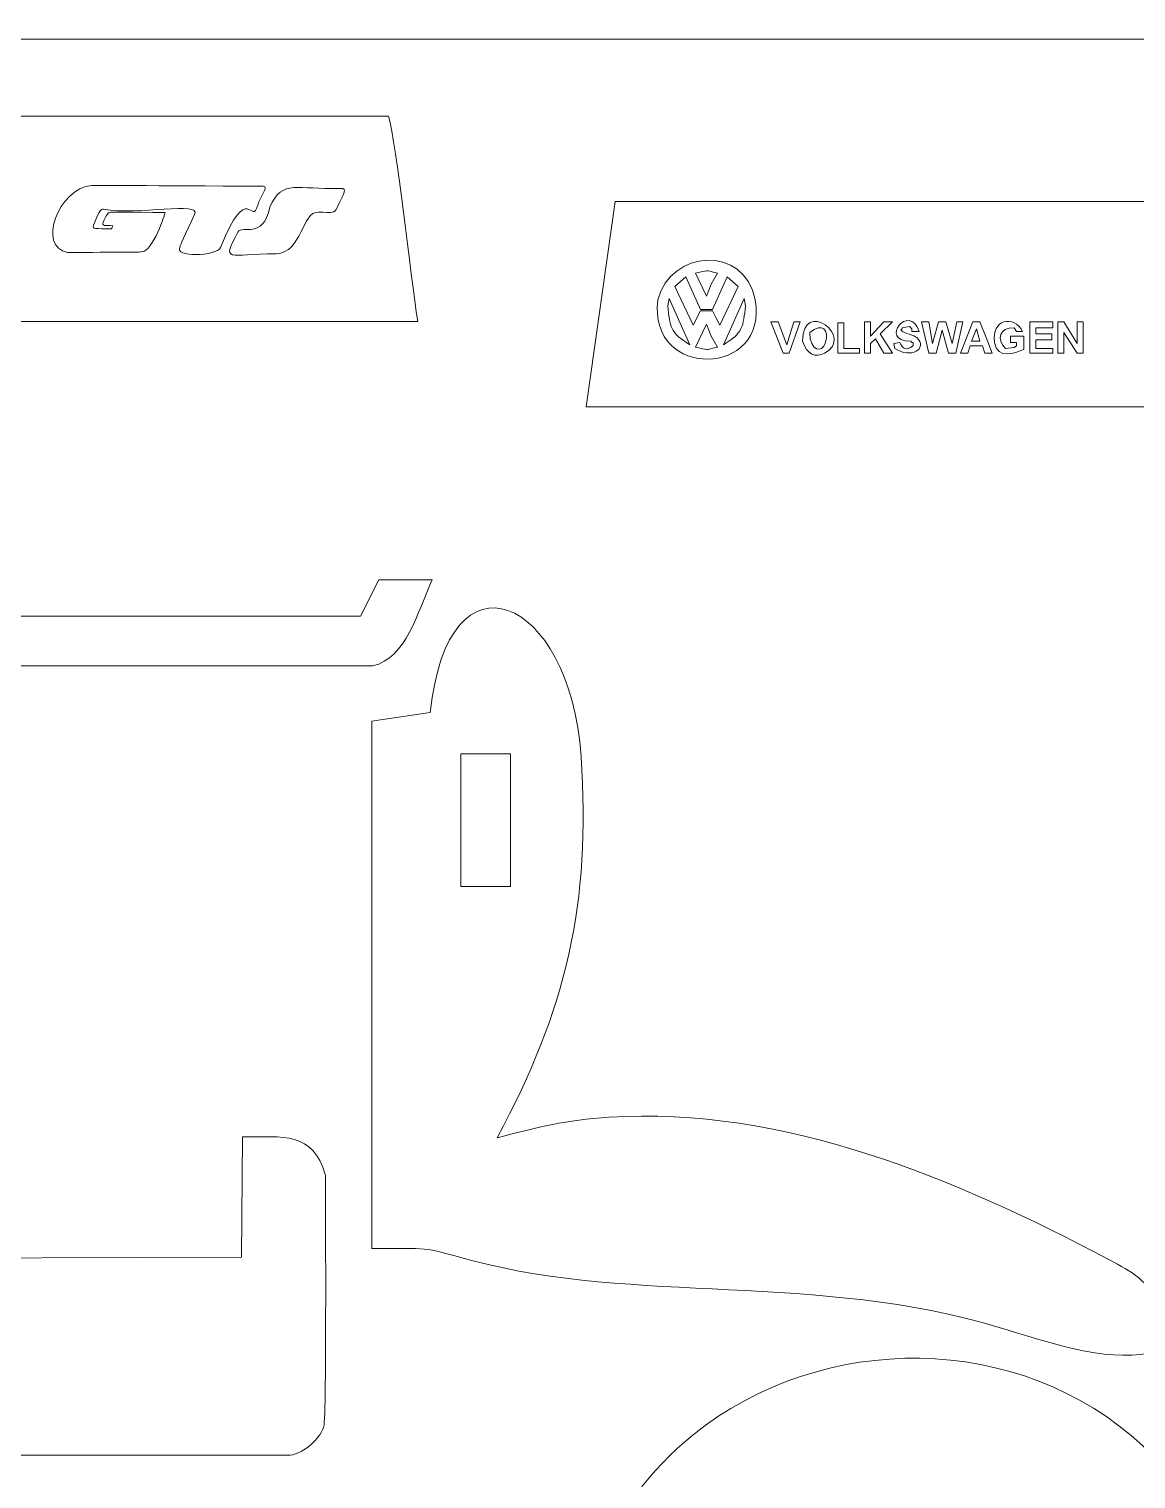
# Model space of a CAD drawing. Header units: centimetres. Extents: x -5.6 to 52.4, y -14 to 24.
# Drawn here: x 29.84 to 35.53, y -2.4 to 5.06 of the extents above; entities that cross this region are included whole.
import ezdxf

# ---------------------------------------------------------------- set-up
doc = ezdxf.new("R2010")
doc.units = ezdxf.units.CM
doc.header["$MEASUREMENT"] = 0
doc.layers.add('Camada 1', color=7, linetype='Continuous')

msp = doc.modelspace()

# ---------------------------------------------------------------- linework, layer by layer
at = {"layer": 'Camada 1', "color": 5, "lineweight": 9}
msp.add_open_spline([(52.40695, -13.99431), (52.40695, -13.99431), (-5.59305, -13.99431), (-5.59305, -13.99431), (-5.59305, -13.99431), (-5.59305, -13.99431), (52.40695, -13.9943), (52.40695, -13.9943), (52.40695, -13.9943), (52.40695, -13.9943), (52.40695, 24.00571), (52.40695, 24.00571), (52.40695, 24.00571), (52.40695, 24.00571), (-5.59305, 24.00571), (-5.59305, 24.00571), (-5.59305, 24.00571), (-5.59305, 24.00571), (-5.59305, -13.9943), (-5.59305, -13.9943)], degree=3, knots=[0, 0, 0, 0, 0.1666667, 0.1666667, 0.1666667, 0.1666667, 0.3333333, 0.3333333, 0.3333333, 0.3333333, 0.5, 0.5, 0.5, 0.5, 0.6666667, 0.6666667, 0.6666667, 0.6666667, 1, 1, 1, 1], dxfattribs=at)
msp.add_open_spline([(-5.59305, 5.00571), (-5.59305, 5.00571), (52.40695, 5.00572), (52.40695, 5.00572)], degree=3, dxfattribs=at)
at = {"layer": 'Camada 1', "color": 3, "lineweight": 9}
for points, knots in [([(31.74664, 3.55385), (31.74664, 3.55385), (31.84041, 3.55385), (31.84041, 3.55385), (31.84041, 3.55385), (31.80382, 3.79156), (31.73241, 4.46333), (31.69036, 4.61036), (31.69036, 4.61036), (31.69036, 4.61036), (23.88841, 4.61036), (23.88841, 4.61036), (23.88841, 4.61036), (23.88841, 4.61036), (23.73839, 3.55385), (23.73839, 3.55385), (23.73839, 3.55385), (23.73839, 3.55385), (31.74664, 3.55385), (31.74664, 3.55385)], [0, 0, 0, 0, 0.1666667, 0.1666667, 0.1666667, 0.1666667, 0.3333333, 0.3333333, 0.3333333, 0.3333333, 0.5, 0.5, 0.5, 0.5, 0.6666667, 0.6666667, 0.6666667, 0.6666667, 1, 1, 1, 1]), ([(35.26967, 3.11514), (35.26967, 3.11514), (40.80855, 3.11514), (40.80855, 3.11514), (40.80855, 3.11514), (40.77196, 3.35285), (40.70055, 4.02462), (40.6585, 4.17165), (40.6585, 4.17165), (38.05785, 4.17165), (35.4572, 4.17165), (32.85655, 4.17165), (32.85655, 4.17165), (32.85655, 4.17165), (32.70653, 3.11514), (32.70653, 3.11514), (32.70653, 3.11514), (32.70653, 3.11514), (35.26967, 3.11514), (35.26967, 3.11514)], [0, 0, 0, 0, 0.1666667, 0.1666667, 0.1666667, 0.1666667, 0.3333333, 0.3333333, 0.3333333, 0.3333333, 0.5, 0.5, 0.5, 0.5, 0.6666667, 0.6666667, 0.6666667, 0.6666667, 1, 1, 1, 1]), ([(31.64911, 1.50425), (31.64911, 1.50425), (31.60536, 1.498), (31.60536, 1.498), (31.60536, 1.498), (31.60536, 1.498), (31.60536, -1.21518), (31.60536, -1.21518), (31.60536, -1.21518), (31.9124, -1.21518), (31.84087, -1.20152), (32.12424, -1.27771), (32.12424, -1.27771), (32.95426, -1.50088), (33.90102, -1.3385), (34.83115, -1.62154), (34.83115, -1.62154), (35.07357, -1.69531), (35.37575, -1.79943), (35.6001, -1.75282), (35.6001, -1.75282), (35.63091, -1.74227), (35.64937, -1.69803), (35.66263, -1.67156), (35.66263, -1.67156), (35.66263, -1.67156), (35.80641, -1.69656), (35.80641, -1.69656), (35.80641, -1.69656), (35.81529, -1.75879), (35.82812, -1.80589), (35.90017, -1.83409), (35.90017, -1.83409), (36.01204, -1.86806), (36.52826, -2.00467), (36.58784, -1.84034), (36.58784, -1.84034), (36.59334, -1.8203), (36.5765, -1.59918), (36.5191, -1.55276), (36.5191, -1.55276), (36.48815, -1.52773), (36.34181, -1.52159), (36.30027, -1.51526), (36.30027, -1.51526), (36.0134, -1.47154), (35.83929, -1.29334), (35.80014, -1.52778), (35.80014, -1.52778), (35.80014, -1.52778), (35.65636, -1.50275), (35.65636, -1.50275), (35.65636, -1.50275), (35.58537, -1.37488), (35.52184, -1.33922), (35.39381, -1.27144), (35.39381, -1.27144), (34.60458, -0.85362), (33.72122, -0.48205), (32.82441, -0.54), (32.82441, -0.54), (32.60097, -0.55444), (32.4637, -0.5891), (32.24927, -0.64628), (32.24927, -0.64628), (32.60547, 0.01761), (32.73194, 0.55841), (32.68063, 1.31671), (32.68063, 1.31671), (32.62449, 2.1464), (31.99277, 2.41319), (31.90541, 1.54175), (31.90541, 1.54175), (31.90541, 1.54175), (31.64911, 1.50425), (31.64911, 1.50425)], [0, 0, 0, 0, 0.05, 0.05, 0.05, 0.05, 0.1, 0.1, 0.1, 0.1, 0.15, 0.15, 0.15, 0.15, 0.2, 0.2, 0.2, 0.2, 0.25, 0.25, 0.25, 0.25, 0.3, 0.3, 0.3, 0.3, 0.35, 0.35, 0.35, 0.35, 0.4, 0.4, 0.4, 0.4, 0.45, 0.45, 0.45, 0.45, 0.5, 0.5, 0.5, 0.5, 0.55, 0.55, 0.55, 0.55, 0.6, 0.6, 0.6, 0.6, 0.65, 0.65, 0.65, 0.65, 0.7, 0.7, 0.7, 0.7, 0.75, 0.75, 0.75, 0.75, 0.8, 0.8, 0.8, 0.8, 0.85, 0.85, 0.85, 0.85, 0.9, 0.9, 0.9, 0.9, 1, 1, 1, 1]), ([(24.43838, 2.03787), (24.43838, 2.03787), (23.96328, 2.03787), (23.96328, 2.03787), (23.96328, 2.03787), (23.96328, 2.03787), (23.86951, 2.22544), (23.86951, 2.22544), (23.86951, 2.22544), (23.86951, 2.22544), (23.58819, 2.22544), (23.58819, 2.22544), (23.58819, 2.22544), (23.65131, 2.08717), (23.69846, 1.89842), (23.83201, 1.81283), (23.83201, 1.81283), (23.91642, 1.75874), (23.93002, 1.78157), (24.05081, 1.78157), (24.05081, 1.78157), (24.05081, 1.78157), (31.60895, 1.78157), (31.60895, 1.78157), (31.60895, 1.78157), (31.78207, 1.82244), (31.83933, 2.05839), (31.91527, 2.22544), (31.91527, 2.22544), (31.91527, 2.22544), (31.64018, 2.22544), (31.64018, 2.22544), (31.64018, 2.22544), (31.64018, 2.22544), (31.54642, 2.03787), (31.54642, 2.03787), (31.54642, 2.03787), (31.54642, 2.03787), (24.43838, 2.03787), (24.43838, 2.03787)], [0, 0, 0, 0, 0.0909091, 0.0909091, 0.0909091, 0.0909091, 0.1818182, 0.1818182, 0.1818182, 0.1818182, 0.2727273, 0.2727273, 0.2727273, 0.2727273, 0.3636364, 0.3636364, 0.3636364, 0.3636364, 0.4545455, 0.4545455, 0.4545455, 0.4545455, 0.5454545, 0.5454545, 0.5454545, 0.5454545, 0.6363636, 0.6363636, 0.6363636, 0.6363636, 0.7272727, 0.7272727, 0.7272727, 0.7272727, 0.8181818, 0.8181818, 0.8181818, 0.8181818, 1, 1, 1, 1]), ([(23.8011, -0.64106), (23.65204, -0.64106), (23.57006, -0.71829), (23.55728, -0.85986), (23.55728, -0.85986), (23.55728, -0.85986), (23.55728, -2.08518), (23.55728, -2.08518), (23.55728, -2.08518), (23.5955, -2.33936), (23.90386, -2.27899), (24.08867, -2.27899), (24.08867, -2.27899), (24.08867, -2.27899), (31.18419, -2.27899), (31.18419, -2.27899), (31.18419, -2.27899), (31.25759, -2.26706), (31.34625, -2.19016), (31.35922, -2.12268), (31.35922, -2.12268), (31.37169, -1.9917), (31.36624, -0.83888), (31.36549, -0.83487), (31.36549, -0.83487), (31.30221, -0.61311), (31.14869, -0.64106), (30.94038, -0.64106), (30.94038, -0.64106), (30.94038, -0.64106), (30.93413, -1.25997), (30.93413, -1.25997), (30.93413, -1.25997), (30.93413, -1.25997), (28.87738, -1.26622), (28.87738, -1.26622), (28.87738, -1.26622), (28.87738, -1.26622), (28.87738, -1.52252), (28.87738, -1.52252), (28.87738, -1.52252), (28.87738, -1.52252), (28.62104, -1.52252), (28.62104, -1.52252), (28.62104, -1.52252), (28.62104, -1.52252), (28.62104, -1.26622), (28.62104, -1.26622), (28.62104, -1.26622), (28.62104, -1.26622), (26.30798, -1.26622), (26.30798, -1.26622), (26.30798, -1.26622), (26.30798, -1.26622), (26.30173, -1.52252), (26.30173, -1.52252), (26.30173, -1.52252), (26.30173, -1.52252), (26.04539, -1.52252), (26.04539, -1.52252), (26.04539, -1.52252), (26.04539, -1.52252), (26.04539, -1.26622), (26.04539, -1.26622), (26.04539, -1.26622), (26.04539, -1.26622), (23.98863, -1.26622), (23.98863, -1.26622), (23.98863, -1.26622), (23.98863, -1.26622), (23.98863, -0.64106), (23.98863, -0.64106), (23.98863, -0.64106), (23.98863, -0.64106), (23.8011, -0.64106), (23.8011, -0.64106)], [0, 0, 0, 0, 0.05, 0.05, 0.05, 0.05, 0.1, 0.1, 0.1, 0.1, 0.15, 0.15, 0.15, 0.15, 0.2, 0.2, 0.2, 0.2, 0.25, 0.25, 0.25, 0.25, 0.3, 0.3, 0.3, 0.3, 0.35, 0.35, 0.35, 0.35, 0.4, 0.4, 0.4, 0.4, 0.45, 0.45, 0.45, 0.45, 0.5, 0.5, 0.5, 0.5, 0.55, 0.55, 0.55, 0.55, 0.6, 0.6, 0.6, 0.6, 0.65, 0.65, 0.65, 0.65, 0.7, 0.7, 0.7, 0.7, 0.75, 0.75, 0.75, 0.75, 0.8, 0.8, 0.8, 0.8, 0.85, 0.85, 0.85, 0.85, 0.9, 0.9, 0.9, 0.9, 1, 1, 1, 1]), ([(32.61235, -3.63077), (32.61235, -3.07263), (32.80462, -2.53941), (33.25626, -2.17414), (33.25626, -2.17414), (33.92002, -1.63732), (34.93656, -1.64076), (35.56936, -2.2304), (35.56936, -2.2304), (36.15482, -2.77593), (36.3197, -3.68459), (35.93194, -4.3872), (35.93194, -4.3872), (35.6057, -4.97834), (34.9659, -5.34252), (34.28777, -5.3062), (34.28777, -5.3062), (33.53692, -5.26599), (32.84422, -4.72025), (32.66861, -3.98084), (32.66861, -3.98084), (32.66861, -3.98084), (32.61235, -3.63077), (32.61235, -3.63077)], [0, 0, 0, 0, 0.1428571, 0.1428571, 0.1428571, 0.1428571, 0.2857143, 0.2857143, 0.2857143, 0.2857143, 0.4285714, 0.4285714, 0.4285714, 0.4285714, 0.5714286, 0.5714286, 0.5714286, 0.5714286, 0.7142857, 0.7142857, 0.7142857, 0.7142857, 1, 1, 1, 1])]:
    msp.add_open_spline(points, degree=3, knots=knots, dxfattribs=at)
at = {"layer": 'Camada 1', "color": 1, "lineweight": 9}
for points, knots in [([(30.22146, 4.05254), (30.22759, 4.04283), (30.25994, 4.04953), (30.27194, 4.045), (30.27194, 4.045), (30.26875, 4.03522), (30.26716, 4.03032), (30.26716, 4.03032), (30.26716, 4.03032), (30.18494, 4.0329), (30.16473, 4.02721), (30.17338, 4.04857), (30.17338, 4.04857), (30.19456, 4.1091), (30.21173, 4.13673), (30.22487, 4.13147), (30.22487, 4.13147), (30.39589, 4.09828), (30.72983, 4.17483), (30.69345, 4.1049), (30.69345, 4.1049), (30.6416, 3.99608), (30.61682, 3.94081), (30.61911, 3.93909), (30.61911, 3.93909), (30.58073, 3.88019), (30.80858, 3.88945), (30.82646, 3.93433), (30.82646, 3.93433), (30.967, 4.28703), (30.9871, 4.03933), (31.01812, 4.15171), (31.01812, 4.15171), (31.03088, 4.19793), (31.07508, 4.24905), (31.04745, 4.24929), (31.04745, 4.24929), (30.45859, 4.25246), (30.16417, 4.25405), (30.16417, 4.25405), (30.16417, 4.25405), (29.99324, 4.23821), (29.88086, 3.93729), (30.04003, 3.90815), (30.04003, 3.90815), (30.29376, 3.91027), (30.42063, 3.91133), (30.42063, 3.91133), (30.42063, 3.91133), (30.48063, 3.9132), (30.54203, 4.11442), (30.54203, 4.11442), (30.54203, 4.11442), (30.35515, 4.11601), (30.2617, 4.1168), (30.2617, 4.1168), (30.2617, 4.1168), (30.24172, 4.11919), (30.21869, 4.05845), (30.22146, 4.05254)], [0, 0, 0, 0, 0.0625, 0.0625, 0.0625, 0.0625, 0.125, 0.125, 0.125, 0.125, 0.1875, 0.1875, 0.1875, 0.1875, 0.25, 0.25, 0.25, 0.25, 0.3125, 0.3125, 0.3125, 0.3125, 0.375, 0.375, 0.375, 0.375, 0.4375, 0.4375, 0.4375, 0.4375, 0.5, 0.5, 0.5, 0.5, 0.5625, 0.5625, 0.5625, 0.5625, 0.625, 0.625, 0.625, 0.625, 0.6875, 0.6875, 0.6875, 0.6875, 0.75, 0.75, 0.75, 0.75, 0.8125, 0.8125, 0.8125, 0.8125, 0.875, 0.875, 0.875, 0.875, 1, 1, 1, 1]), ([(31.07984, 4.14139), (31.04531, 3.97124), (30.93779, 4.05429), (30.91547, 4.01367), (30.91547, 4.01367), (30.83182, 3.85491), (30.86135, 3.8992), (31.11327, 3.9026), (31.11327, 3.9026), (31.24705, 3.90666), (31.24379, 4.11995), (31.33016, 4.1168), (31.33016, 4.1168), (31.40197, 4.11418), (31.41304, 4.10901), (31.42565, 4.13981), (31.42565, 4.13981), (31.45294, 4.2065), (31.48829, 4.24002), (31.44066, 4.23818), (31.44066, 4.23818), (31.22275, 4.22977), (31.14476, 4.29056), (31.07984, 4.14139)], [0, 0, 0, 0, 0.1428571, 0.1428571, 0.1428571, 0.1428571, 0.2857143, 0.2857143, 0.2857143, 0.2857143, 0.4285714, 0.4285714, 0.4285714, 0.4285714, 0.5714286, 0.5714286, 0.5714286, 0.5714286, 0.7142857, 0.7142857, 0.7142857, 0.7142857, 1, 1, 1, 1]), ([(33.07536, 3.66529), (33.02343, 3.24953), (33.64984, 3.2674), (33.57549, 3.66529), (33.57549, 3.66529), (33.52181, 3.95259), (33.13906, 3.92002), (33.07536, 3.66529)], [0, 0, 0, 0, 0.3333333, 0.3333333, 0.3333333, 0.3333333, 1, 1, 1, 1]), ([(33.35045, 3.74657), (33.35045, 3.74657), (33.38168, 3.80283), (33.38168, 3.80283), (33.38168, 3.80283), (33.31366, 3.81981), (33.33674, 3.81632), (33.26916, 3.80283), (33.26916, 3.80283), (33.26916, 3.80283), (33.32542, 3.68404), (33.32542, 3.68404), (33.32542, 3.68404), (33.32542, 3.68404), (33.35045, 3.74657), (33.35045, 3.74657)], [0, 0, 0, 0, 0.2, 0.2, 0.2, 0.2, 0.4, 0.4, 0.4, 0.4, 0.6, 0.6, 0.6, 0.6, 1, 1, 1, 1]), ([(33.37544, 3.57152), (33.37544, 3.57152), (33.39419, 3.53401), (33.39419, 3.53401), (33.39419, 3.53401), (33.39419, 3.53401), (33.48796, 3.73405), (33.48796, 3.73405), (33.48796, 3.73405), (33.48796, 3.73405), (33.4317, 3.78408), (33.4317, 3.78408), (33.4317, 3.78408), (33.4317, 3.78408), (33.35668, 3.61526), (33.35668, 3.61526), (33.35668, 3.61526), (33.35668, 3.61526), (33.29419, 3.61526), (33.29419, 3.61526), (33.29419, 3.61526), (33.29419, 3.61526), (33.21914, 3.78408), (33.21914, 3.78408), (33.21914, 3.78408), (33.21914, 3.78408), (33.16288, 3.73405), (33.16288, 3.73405), (33.16288, 3.73405), (33.16288, 3.73405), (33.25664, 3.53401), (33.25664, 3.53401), (33.25664, 3.53401), (33.25664, 3.53401), (33.29419, 3.60903), (33.29419, 3.60903), (33.29419, 3.60903), (33.29419, 3.60903), (33.35668, 3.60903), (33.35668, 3.60903), (33.35668, 3.60903), (33.35668, 3.60903), (33.37544, 3.57152), (33.37544, 3.57152)], [0, 0, 0, 0, 0.0833333, 0.0833333, 0.0833333, 0.0833333, 0.1666667, 0.1666667, 0.1666667, 0.1666667, 0.25, 0.25, 0.25, 0.25, 0.3333333, 0.3333333, 0.3333333, 0.3333333, 0.4166667, 0.4166667, 0.4166667, 0.4166667, 0.5, 0.5, 0.5, 0.5, 0.5833333, 0.5833333, 0.5833333, 0.5833333, 0.6666667, 0.6666667, 0.6666667, 0.6666667, 0.75, 0.75, 0.75, 0.75, 0.8333333, 0.8333333, 0.8333333, 0.8333333, 1, 1, 1, 1]), ([(33.12687, 3.63402), (33.12687, 3.63402), (33.13311, 3.67153), (33.13311, 3.67153), (33.13311, 3.67153), (33.13311, 3.67153), (33.23939, 3.43397), (33.23939, 3.43397), (33.23939, 3.43397), (33.14089, 3.49307), (33.13629, 3.53025), (33.12687, 3.63402)], [0, 0, 0, 0, 0.25, 0.25, 0.25, 0.25, 0.5, 0.5, 0.5, 0.5, 1, 1, 1, 1]), ([(33.52546, 3.63401), (33.52546, 3.63401), (33.51923, 3.67152), (33.51923, 3.67152), (33.51923, 3.67152), (33.51923, 3.67152), (33.41294, 3.43397), (33.41294, 3.43397), (33.41294, 3.43397), (33.51145, 3.49307), (33.51606, 3.53026), (33.52546, 3.63401)], [0, 0, 0, 0, 0.25, 0.25, 0.25, 0.25, 0.5, 0.5, 0.5, 0.5, 1, 1, 1, 1]), ([(33.8193, 3.45273), (33.8193, 3.6763), (34.09255, 3.473), (33.93182, 3.39022), (33.93182, 3.39022), (33.88715, 3.36721), (33.84335, 3.38042), (33.8193, 3.45273)], [0, 0, 0, 0, 0.3333333, 0.3333333, 0.3333333, 0.3333333, 1, 1, 1, 1]), ([(34.29443, 3.41522), (34.29443, 3.41522), (34.28816, 3.44025), (34.28816, 3.44025), (34.28816, 3.44025), (34.28816, 3.44025), (34.31943, 3.44648), (34.31943, 3.44648), (34.31943, 3.44648), (34.33647, 3.41232), (34.34749, 3.40057), (34.3882, 3.42773), (34.3882, 3.42773), (34.3882, 3.42773), (34.3882, 3.44648), (34.3882, 3.44648), (34.3882, 3.44648), (34.3882, 3.44648), (34.38193, 3.44648), (34.38193, 3.44648), (34.38193, 3.44648), (34.38193, 3.44648), (34.37569, 3.45273), (34.37569, 3.45273), (34.37569, 3.45273), (34.20712, 3.45273), (34.36941, 3.65306), (34.41944, 3.50274), (34.41944, 3.50274), (34.41944, 3.50274), (34.38193, 3.50274), (34.38193, 3.50274), (34.38193, 3.50274), (34.38193, 3.50274), (34.38193, 3.51526), (34.38193, 3.51526), (34.38193, 3.51526), (34.38193, 3.51526), (34.36945, 3.52774), (34.36945, 3.52774), (34.36945, 3.52774), (34.36945, 3.52774), (34.33194, 3.52149), (34.33194, 3.52149), (34.33194, 3.52149), (34.33194, 3.52149), (34.33194, 3.51526), (34.33194, 3.51526), (34.33194, 3.51526), (34.33194, 3.51526), (34.32567, 3.50899), (34.32567, 3.50899), (34.32567, 3.50899), (34.34335, 3.49137), (34.39555, 3.48289), (34.40695, 3.47148), (34.40695, 3.47148), (34.46549, 3.4129), (34.37765, 3.35968), (34.29443, 3.41522)], [0, 0, 0, 0, 0.0625, 0.0625, 0.0625, 0.0625, 0.125, 0.125, 0.125, 0.125, 0.1875, 0.1875, 0.1875, 0.1875, 0.25, 0.25, 0.25, 0.25, 0.3125, 0.3125, 0.3125, 0.3125, 0.375, 0.375, 0.375, 0.375, 0.4375, 0.4375, 0.4375, 0.4375, 0.5, 0.5, 0.5, 0.5, 0.5625, 0.5625, 0.5625, 0.5625, 0.625, 0.625, 0.625, 0.625, 0.6875, 0.6875, 0.6875, 0.6875, 0.75, 0.75, 0.75, 0.75, 0.8125, 0.8125, 0.8125, 0.8125, 0.875, 0.875, 0.875, 0.875, 1, 1, 1, 1]), ([(34.90081, 3.44648), (34.90081, 3.44648), (34.88833, 3.44648), (34.88833, 3.44648), (34.88833, 3.44648), (34.88833, 3.44648), (34.88833, 3.47775), (34.88833, 3.47775), (34.88833, 3.47775), (34.88833, 3.47775), (34.9571, 3.47775), (34.9571, 3.47775), (34.9571, 3.47775), (34.9571, 3.47775), (34.9571, 3.40897), (34.9571, 3.40897), (34.9571, 3.40897), (34.91131, 3.39231), (34.822, 3.35475), (34.80704, 3.44648), (34.80704, 3.44648), (34.78747, 3.56651), (34.90766, 3.58908), (34.95082, 3.50274), (34.95082, 3.50274), (34.95082, 3.50274), (34.91956, 3.50274), (34.91956, 3.50274), (34.91956, 3.50274), (34.91956, 3.50274), (34.90708, 3.52149), (34.90708, 3.52149), (34.90708, 3.52149), (34.83128, 3.52149), (34.81449, 3.46416), (34.8633, 3.41522), (34.8633, 3.41522), (34.88066, 3.4174), (34.90695, 3.41512), (34.91956, 3.42773), (34.91956, 3.42773), (34.91956, 3.42773), (34.91956, 3.44648), (34.91956, 3.44648), (34.91956, 3.44648), (34.91956, 3.44648), (34.90081, 3.44648), (34.90081, 3.44648)], [0, 0, 0, 0, 0.0769231, 0.0769231, 0.0769231, 0.0769231, 0.1538462, 0.1538462, 0.1538462, 0.1538462, 0.2307692, 0.2307692, 0.2307692, 0.2307692, 0.3076923, 0.3076923, 0.3076923, 0.3076923, 0.3846154, 0.3846154, 0.3846154, 0.3846154, 0.4615385, 0.4615385, 0.4615385, 0.4615385, 0.5384615, 0.5384615, 0.5384615, 0.5384615, 0.6153846, 0.6153846, 0.6153846, 0.6153846, 0.6923077, 0.6923077, 0.6923077, 0.6923077, 0.7692308, 0.7692308, 0.7692308, 0.7692308, 0.8461538, 0.8461538, 0.8461538, 0.8461538, 1, 1, 1, 1]), ([(33.35045, 3.47775), (33.35045, 3.47775), (33.32542, 3.54025), (33.32542, 3.54025), (33.32542, 3.54025), (33.32542, 3.54025), (33.26916, 3.42149), (33.26916, 3.42149), (33.26916, 3.42149), (33.33647, 3.40799), (33.31394, 3.4045), (33.38168, 3.42149), (33.38168, 3.42149), (33.38168, 3.42149), (33.35045, 3.47775), (33.35045, 3.47775)], [0, 0, 0, 0, 0.2, 0.2, 0.2, 0.2, 0.4, 0.4, 0.4, 0.4, 0.6, 0.6, 0.6, 0.6, 1, 1, 1, 1]), ([(33.73177, 3.39022), (33.73177, 3.39022), (33.71927, 3.39022), (33.71927, 3.39022), (33.71927, 3.39022), (33.71927, 3.39022), (33.65676, 3.55277), (33.65676, 3.55277), (33.65676, 3.55277), (33.65676, 3.55277), (33.69427, 3.55277), (33.69427, 3.55277), (33.69427, 3.55277), (33.69427, 3.55277), (33.73802, 3.43397), (33.73802, 3.43397), (33.73802, 3.43397), (33.73802, 3.43397), (33.77553, 3.55277), (33.77553, 3.55277), (33.77553, 3.55277), (33.77553, 3.55277), (33.80679, 3.55277), (33.80679, 3.55277), (33.80679, 3.55277), (33.80679, 3.55277), (33.75053, 3.39022), (33.75053, 3.39022), (33.75053, 3.39022), (33.75053, 3.39022), (33.73177, 3.39022), (33.73177, 3.39022)], [0, 0, 0, 0, 0.1111111, 0.1111111, 0.1111111, 0.1111111, 0.2222222, 0.2222222, 0.2222222, 0.2222222, 0.3333333, 0.3333333, 0.3333333, 0.3333333, 0.4444444, 0.4444444, 0.4444444, 0.4444444, 0.5555556, 0.5555556, 0.5555556, 0.5555556, 0.6666667, 0.6666667, 0.6666667, 0.6666667, 0.7777778, 0.7777778, 0.7777778, 0.7777778, 1, 1, 1, 1]), ([(33.85681, 3.49651), (33.85681, 3.40292), (33.92021, 3.38512), (33.9381, 3.44648), (33.9381, 3.44648), (33.95644, 3.50938), (33.92275, 3.55141), (33.85681, 3.49651)], [0, 0, 0, 0, 0.3333333, 0.3333333, 0.3333333, 0.3333333, 1, 1, 1, 1]), ([(34.05685, 3.39022), (34.05685, 3.39022), (34.00059, 3.39022), (34.00059, 3.39022), (34.00059, 3.39022), (34.00059, 3.39022), (34.00059, 3.54652), (34.00059, 3.54652), (34.00059, 3.54652), (34.00059, 3.54652), (34.03186, 3.54652), (34.03186, 3.54652), (34.03186, 3.54652), (34.03186, 3.54652), (34.03186, 3.41522), (34.03186, 3.41522), (34.03186, 3.41522), (34.03186, 3.41522), (34.11311, 3.41522), (34.11311, 3.41522), (34.11311, 3.41522), (34.11311, 3.41522), (34.11311, 3.39022), (34.11311, 3.39022), (34.11311, 3.39022), (34.11311, 3.39022), (34.05685, 3.39022), (34.05685, 3.39022)], [0, 0, 0, 0, 0.125, 0.125, 0.125, 0.125, 0.25, 0.25, 0.25, 0.25, 0.375, 0.375, 0.375, 0.375, 0.5, 0.5, 0.5, 0.5, 0.625, 0.625, 0.625, 0.625, 0.75, 0.75, 0.75, 0.75, 1, 1, 1, 1]), ([(34.15689, 3.39022), (34.15689, 3.39022), (34.13814, 3.39022), (34.13814, 3.39022), (34.13814, 3.39022), (34.13814, 3.39022), (34.13814, 3.55277), (34.13814, 3.55277), (34.13814, 3.55277), (34.13814, 3.55277), (34.16941, 3.55277), (34.16941, 3.55277), (34.16941, 3.55277), (34.16941, 3.55277), (34.16941, 3.47775), (34.16941, 3.47775), (34.16941, 3.47775), (34.16941, 3.47775), (34.23815, 3.55277), (34.23815, 3.55277), (34.23815, 3.55277), (34.23815, 3.55277), (34.28193, 3.55277), (34.28193, 3.55277), (34.28193, 3.55277), (34.28193, 3.55277), (34.2194, 3.49023), (34.2194, 3.49023), (34.2194, 3.49023), (34.2194, 3.49023), (34.28193, 3.39022), (34.28193, 3.39022), (34.28193, 3.39022), (34.28193, 3.39022), (34.23815, 3.39022), (34.23815, 3.39022), (34.23815, 3.39022), (34.23815, 3.39022), (34.1944, 3.46523), (34.1944, 3.46523), (34.1944, 3.46523), (34.1944, 3.46523), (34.16941, 3.44025), (34.16941, 3.44025), (34.16941, 3.44025), (34.16941, 3.44025), (34.16941, 3.39022), (34.16941, 3.39022), (34.16941, 3.39022), (34.16941, 3.39022), (34.15689, 3.39022), (34.15689, 3.39022)], [0, 0, 0, 0, 0.0714286, 0.0714286, 0.0714286, 0.0714286, 0.1428571, 0.1428571, 0.1428571, 0.1428571, 0.2142857, 0.2142857, 0.2142857, 0.2142857, 0.2857143, 0.2857143, 0.2857143, 0.2857143, 0.3571429, 0.3571429, 0.3571429, 0.3571429, 0.4285714, 0.4285714, 0.4285714, 0.4285714, 0.5, 0.5, 0.5, 0.5, 0.5714286, 0.5714286, 0.5714286, 0.5714286, 0.6428571, 0.6428571, 0.6428571, 0.6428571, 0.7142857, 0.7142857, 0.7142857, 0.7142857, 0.7857143, 0.7857143, 0.7857143, 0.7857143, 0.8571429, 0.8571429, 0.8571429, 0.8571429, 1, 1, 1, 1]), ([(34.48821, 3.39022), (34.48821, 3.39022), (34.46946, 3.39022), (34.46946, 3.39022), (34.46946, 3.39022), (34.46946, 3.39022), (34.43195, 3.55277), (34.43195, 3.55277), (34.43195, 3.55277), (34.43195, 3.55277), (34.46946, 3.55277), (34.46946, 3.55277), (34.46946, 3.55277), (34.46946, 3.55277), (34.48821, 3.44025), (34.48821, 3.44025), (34.48821, 3.44025), (34.48821, 3.44025), (34.51947, 3.55277), (34.51947, 3.55277), (34.51947, 3.55277), (34.51947, 3.55277), (34.55698, 3.55277), (34.55698, 3.55277), (34.55698, 3.55277), (34.55698, 3.55277), (34.58824, 3.44025), (34.58824, 3.44025), (34.58824, 3.44025), (34.58824, 3.44025), (34.61324, 3.55277), (34.61324, 3.55277), (34.61324, 3.55277), (34.61324, 3.55277), (34.6445, 3.55277), (34.6445, 3.55277), (34.6445, 3.55277), (34.6445, 3.55277), (34.60699, 3.39022), (34.60699, 3.39022), (34.60699, 3.39022), (34.60699, 3.39022), (34.56949, 3.39022), (34.56949, 3.39022), (34.56949, 3.39022), (34.56949, 3.39022), (34.53823, 3.50899), (34.53823, 3.50899), (34.53823, 3.50899), (34.53823, 3.50899), (34.50697, 3.39022), (34.50697, 3.39022), (34.50697, 3.39022), (34.50697, 3.39022), (34.48821, 3.39022), (34.48821, 3.39022)], [0, 0, 0, 0, 0.0666667, 0.0666667, 0.0666667, 0.0666667, 0.1333333, 0.1333333, 0.1333333, 0.1333333, 0.2, 0.2, 0.2, 0.2, 0.2666667, 0.2666667, 0.2666667, 0.2666667, 0.3333333, 0.3333333, 0.3333333, 0.3333333, 0.4, 0.4, 0.4, 0.4, 0.4666667, 0.4666667, 0.4666667, 0.4666667, 0.5333333, 0.5333333, 0.5333333, 0.5333333, 0.6, 0.6, 0.6, 0.6, 0.6666667, 0.6666667, 0.6666667, 0.6666667, 0.7333333, 0.7333333, 0.7333333, 0.7333333, 0.8, 0.8, 0.8, 0.8, 0.8666667, 0.8666667, 0.8666667, 0.8666667, 1, 1, 1, 1]), ([(34.76329, 3.47148), (34.76329, 3.47148), (34.79453, 3.39022), (34.79453, 3.39022), (34.79453, 3.39022), (34.79453, 3.39022), (34.75702, 3.39022), (34.75702, 3.39022), (34.75702, 3.39022), (34.75702, 3.39022), (34.74454, 3.42773), (34.74454, 3.42773), (34.74454, 3.42773), (34.74454, 3.42773), (34.68201, 3.42773), (34.68201, 3.42773), (34.68201, 3.42773), (34.68201, 3.42773), (34.6695, 3.39022), (34.6695, 3.39022), (34.6695, 3.39022), (34.6695, 3.39022), (34.63199, 3.39022), (34.63199, 3.39022), (34.63199, 3.39022), (34.63199, 3.39022), (34.69452, 3.55277), (34.69452, 3.55277), (34.69452, 3.55277), (34.69452, 3.55277), (34.73203, 3.55277), (34.73203, 3.55277), (34.73203, 3.55277), (34.73203, 3.55277), (34.76329, 3.47148), (34.76329, 3.47148)], [0, 0, 0, 0, 0.1, 0.1, 0.1, 0.1, 0.2, 0.2, 0.2, 0.2, 0.3, 0.3, 0.3, 0.3, 0.4, 0.4, 0.4, 0.4, 0.5, 0.5, 0.5, 0.5, 0.6, 0.6, 0.6, 0.6, 0.7, 0.7, 0.7, 0.7, 0.8, 0.8, 0.8, 0.8, 1, 1, 1, 1]), ([(34.71328, 3.45273), (34.71328, 3.45273), (34.73203, 3.45273), (34.73203, 3.45273), (34.73203, 3.45273), (34.73203, 3.45273), (34.71328, 3.51526), (34.71328, 3.51526), (34.71328, 3.51526), (34.71328, 3.51526), (34.68828, 3.45273), (34.68828, 3.45273), (34.68828, 3.45273), (34.68828, 3.45273), (34.71328, 3.45273), (34.71328, 3.45273)], [0, 0, 0, 0, 0.2, 0.2, 0.2, 0.2, 0.4, 0.4, 0.4, 0.4, 0.6, 0.6, 0.6, 0.6, 1, 1, 1, 1]), ([(35.04459, 3.39022), (35.04459, 3.39022), (34.98833, 3.39022), (34.98833, 3.39022), (34.98833, 3.39022), (34.98833, 3.39022), (34.98833, 3.55277), (34.98833, 3.55277), (34.98833, 3.55277), (34.98833, 3.55277), (35.10712, 3.55277), (35.10712, 3.55277), (35.10712, 3.55277), (35.10712, 3.55277), (35.10712, 3.52149), (35.10712, 3.52149), (35.10712, 3.52149), (35.10712, 3.52149), (35.0196, 3.52149), (35.0196, 3.52149), (35.0196, 3.52149), (35.0196, 3.52149), (35.0196, 3.49023), (35.0196, 3.49023), (35.0196, 3.49023), (35.0196, 3.49023), (35.10089, 3.49023), (35.10089, 3.49023), (35.10089, 3.49023), (35.10089, 3.49023), (35.10089, 3.459), (35.10089, 3.459), (35.10089, 3.459), (35.10089, 3.459), (35.0196, 3.459), (35.0196, 3.459), (35.0196, 3.459), (35.0196, 3.459), (35.0196, 3.41522), (35.0196, 3.41522), (35.0196, 3.41522), (35.0196, 3.41522), (35.10712, 3.41522), (35.10712, 3.41522), (35.10712, 3.41522), (35.10712, 3.41522), (35.10712, 3.39022), (35.10712, 3.39022), (35.10712, 3.39022), (35.10712, 3.39022), (35.04459, 3.39022), (35.04459, 3.39022)], [0, 0, 0, 0, 0.0714286, 0.0714286, 0.0714286, 0.0714286, 0.1428571, 0.1428571, 0.1428571, 0.1428571, 0.2142857, 0.2142857, 0.2142857, 0.2142857, 0.2857143, 0.2857143, 0.2857143, 0.2857143, 0.3571429, 0.3571429, 0.3571429, 0.3571429, 0.4285714, 0.4285714, 0.4285714, 0.4285714, 0.5, 0.5, 0.5, 0.5, 0.5714286, 0.5714286, 0.5714286, 0.5714286, 0.6428571, 0.6428571, 0.6428571, 0.6428571, 0.7142857, 0.7142857, 0.7142857, 0.7142857, 0.7857143, 0.7857143, 0.7857143, 0.7857143, 0.8571429, 0.8571429, 0.8571429, 0.8571429, 1, 1, 1, 1]), ([(35.15088, 3.39022), (35.15088, 3.39022), (35.13212, 3.39022), (35.13212, 3.39022), (35.13212, 3.39022), (35.13212, 3.39022), (35.13212, 3.55277), (35.13212, 3.55277), (35.13212, 3.55277), (35.13212, 3.55277), (35.16338, 3.55277), (35.16338, 3.55277), (35.16338, 3.55277), (35.16338, 3.55277), (35.23216, 3.44025), (35.23216, 3.44025), (35.23216, 3.44025), (35.23216, 3.44025), (35.23216, 3.55277), (35.23216, 3.55277), (35.23216, 3.55277), (35.23216, 3.55277), (35.26342, 3.55277), (35.26342, 3.55277), (35.26342, 3.55277), (35.26342, 3.55277), (35.26342, 3.39022), (35.26342, 3.39022), (35.26342, 3.39022), (35.26342, 3.39022), (35.23216, 3.39022), (35.23216, 3.39022), (35.23216, 3.39022), (35.23216, 3.39022), (35.16338, 3.49651), (35.16338, 3.49651), (35.16338, 3.49651), (35.16338, 3.49651), (35.16338, 3.39022), (35.16338, 3.39022), (35.16338, 3.39022), (35.16338, 3.39022), (35.15088, 3.39022), (35.15088, 3.39022)], [0, 0, 0, 0, 0.0833333, 0.0833333, 0.0833333, 0.0833333, 0.1666667, 0.1666667, 0.1666667, 0.1666667, 0.25, 0.25, 0.25, 0.25, 0.3333333, 0.3333333, 0.3333333, 0.3333333, 0.4166667, 0.4166667, 0.4166667, 0.4166667, 0.5, 0.5, 0.5, 0.5, 0.5833333, 0.5833333, 0.5833333, 0.5833333, 0.6666667, 0.6666667, 0.6666667, 0.6666667, 0.75, 0.75, 0.75, 0.75, 0.8333333, 0.8333333, 0.8333333, 0.8333333, 1, 1, 1, 1])]:
    msp.add_open_spline(points, degree=3, knots=knots, dxfattribs=at)
at = {"layer": 'Camada 1', "lineweight": 9}
msp.add_open_spline([(32.27427, 0.64778), (32.27427, 0.64778), (32.31805, 0.64778), (32.31805, 0.64778), (32.31805, 0.64778), (32.31805, 0.64778), (32.31805, 1.3292), (32.31805, 1.3292), (32.31805, 1.3292), (32.31805, 1.3292), (32.06171, 1.3292), (32.06171, 1.3292), (32.06171, 1.3292), (32.06171, 1.3292), (32.06171, 0.64778), (32.06171, 0.64778), (32.06171, 0.64778), (32.06171, 0.64778), (32.27427, 0.64778), (32.27427, 0.64778)], degree=3, knots=[0, 0, 0, 0, 0.1666667, 0.1666667, 0.1666667, 0.1666667, 0.3333333, 0.3333333, 0.3333333, 0.3333333, 0.5, 0.5, 0.5, 0.5, 0.6666667, 0.6666667, 0.6666667, 0.6666667, 1, 1, 1, 1], dxfattribs=at)

doc.saveas('drawing.dxf')
